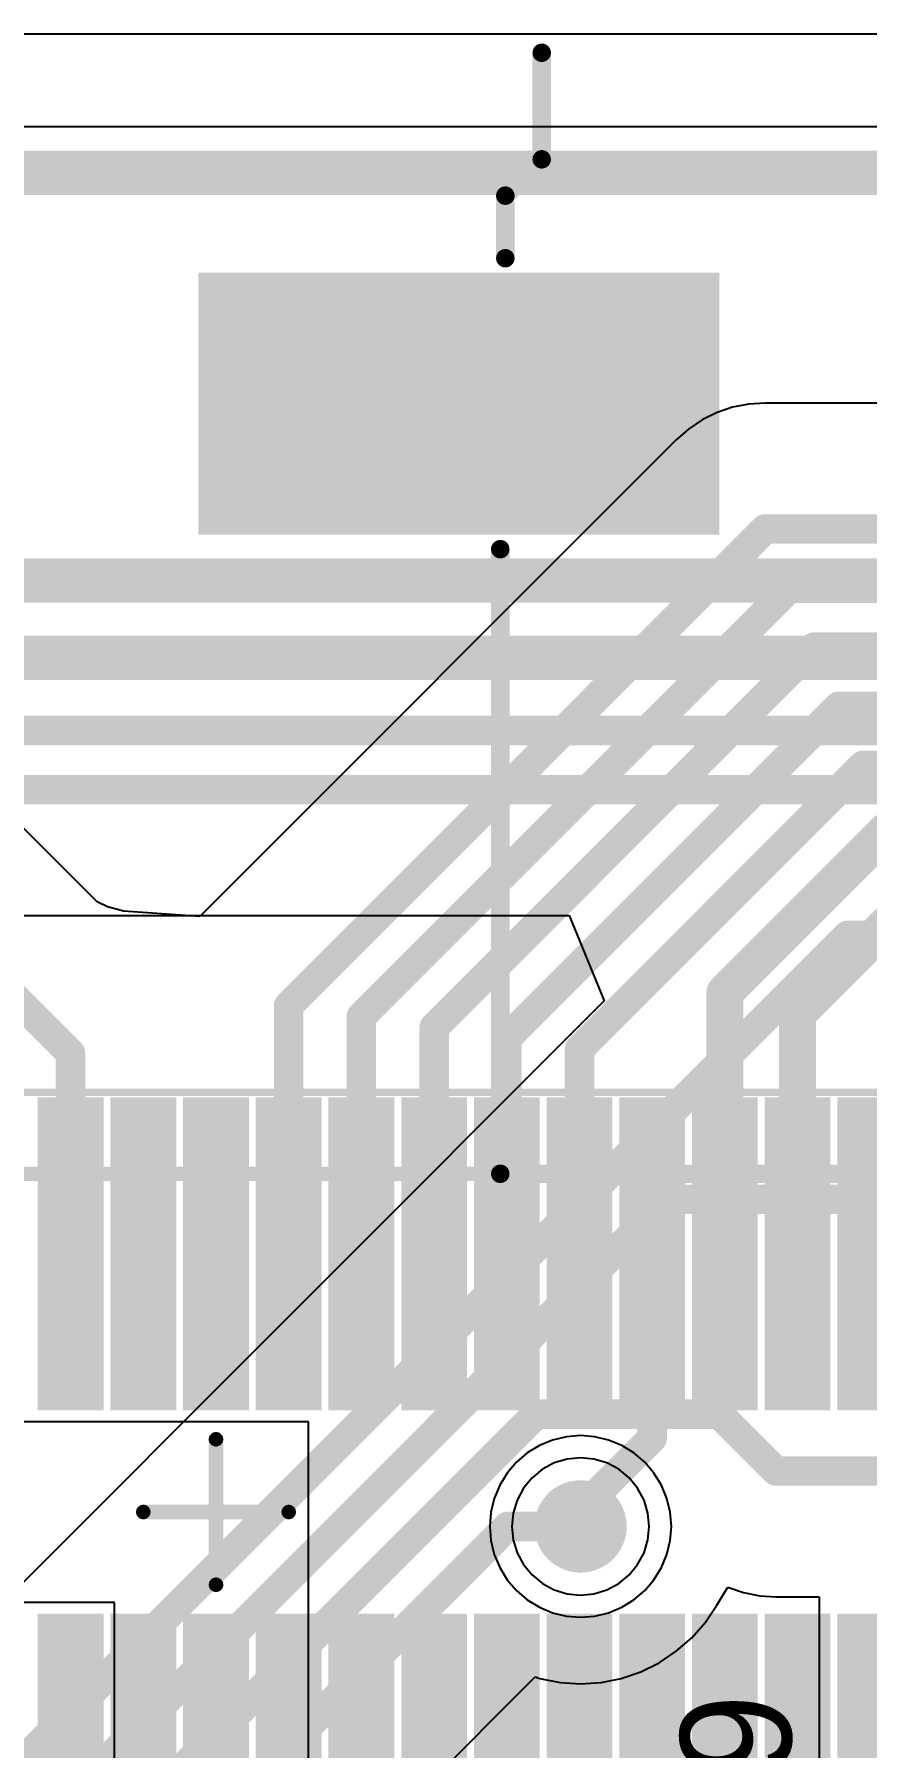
# Model space of a CAD drawing. Header units: millimetres. Extents: x 5.97 to 14.78, y 3.86 to 11.35.
# Drawn here: x 10.6358 to 10.8612, y 7.9662 to 8.43 of the extents above; entities that cross this region are included whole.
import ezdxf

# ---------------------------------------------------------------- set-up
doc = ezdxf.new("R2010")
doc.units = ezdxf.units.MM
doc.header["$MEASUREMENT"] = 0
for name, color, linetype in [('BottomLayer', 5, 'Continuous'), ('BottomPaste', 16, 'Continuous'), ('BottomSolder', 6, 'Continuous'), ('Mechanical13', 56, 'Continuous'), ('Mechanical15', 56, 'Continuous'), ('MidLayer1', 16, 'Continuous'), ('MidLayer2', 76, 'Continuous'), ('MultiLayer', 9, 'Continuous'), ('TopLayer', 1, 'Continuous'), ('TopOverlay', 2, 'Continuous'), ('TopPaste', 8, 'Continuous'), ('TopSolder', 216, 'Continuous')]:
    doc.layers.add(name, color=color, linetype=linetype)

# ---------------------------------------------------------------- blocks, each defined once
blk = doc.blocks.new('DF12_3_0__50DS_0_5V_86__B_132')
at = {"layer": 'BottomLayer'}
for points in [[(-0.10925, 0.18307), (-0.10925, 0.17126), (-0.03051, 0.18307), (-0.03051, 0.17126)], [(0.03051, 0.18307), (0.03051, 0.17126), (0.10925, 0.18307), (0.10925, 0.17126)], [(-0.10925, 0.16339), (-0.10925, 0.15157), (-0.03051, 0.16339), (-0.03051, 0.15157)], [(0.03051, 0.16339), (0.03051, 0.15157), (0.10925, 0.16339), (0.10925, 0.15157)], [(-0.10925, 0.1437), (-0.10925, 0.13189), (-0.03051, 0.1437), (-0.03051, 0.13189)], [(0.03051, 0.1437), (0.03051, 0.13189), (0.10925, 0.1437), (0.10925, 0.13189)], [(-0.10925, 0.12402), (-0.10925, 0.1122), (-0.03051, 0.12402), (-0.03051, 0.1122)], [(0.03051, 0.12402), (0.03051, 0.1122), (0.10925, 0.12402), (0.10925, 0.1122)], [(-0.10925, 0.10433), (-0.10925, 0.09252), (-0.03051, 0.10433), (-0.03051, 0.09252)], [(0.03051, 0.10433), (0.03051, 0.09252), (0.10925, 0.10433), (0.10925, 0.09252)], [(-0.10925, 0.08465), (-0.10925, 0.07283), (-0.03051, 0.08465), (-0.03051, 0.07283)], [(0.03051, 0.08465), (0.03051, 0.07283), (0.10925, 0.08465), (0.10925, 0.07283)], [(-0.10925, 0.06496), (-0.10925, 0.05315), (-0.03051, 0.06496), (-0.03051, 0.05315)], [(0.03051, 0.06496), (0.03051, 0.05315), (0.10925, 0.06496), (0.10925, 0.05315)], [(-0.10925, 0.04528), (-0.10925, 0.03346), (-0.03051, 0.04528), (-0.03051, 0.03346)], [(0.03051, 0.04528), (0.03051, 0.03346), (0.10925, 0.04528), (0.10925, 0.03346)], [(-0.10925, 0.02559), (-0.10925, 0.01378), (-0.03051, 0.02559), (-0.03051, 0.01378)], [(0.03051, 0.02559), (0.03051, 0.01378), (0.10925, 0.02559), (0.10925, 0.01378)], [(-0.10925, 0.00591), (-0.10925, -0.00591), (-0.03051, 0.00591), (-0.03051, -0.00591)], [(0.03051, 0.00591), (0.03051, -0.00591), (0.10925, 0.00591), (0.10925, -0.00591)], [(-0.10925, -0.01378), (-0.10925, -0.02559), (-0.03051, -0.01378), (-0.03051, -0.02559)], [(0.03051, -0.01378), (0.03051, -0.02559), (0.10925, -0.01378), (0.10925, -0.02559)], [(-0.10925, -0.03346), (-0.10925, -0.04528), (-0.03051, -0.03346), (-0.03051, -0.04528)], [(0.03051, -0.03346), (0.03051, -0.04528), (0.10925, -0.03346), (0.10925, -0.04528)]]:
    blk.add_solid(points, dxfattribs=at)
at = {"layer": 'BottomPaste'}
for points in [[(-0.11225, 0.18607), (-0.11225, 0.16826), (-0.02751, 0.18607), (-0.02751, 0.16826)], [(0.02751, 0.18607), (0.02751, 0.16826), (0.11225, 0.18607), (0.11225, 0.16826)], [(-0.11225, 0.16639), (-0.11225, 0.14857), (-0.02751, 0.16639), (-0.02751, 0.14857)], [(0.02751, 0.16639), (0.02751, 0.14857), (0.11225, 0.16639), (0.11225, 0.14857)], [(-0.11225, 0.1467), (-0.11225, 0.12889), (-0.02751, 0.1467), (-0.02751, 0.12889)], [(0.02751, 0.1467), (0.02751, 0.12889), (0.11225, 0.1467), (0.11225, 0.12889)], [(-0.11225, 0.12702), (-0.11225, 0.1092), (-0.02751, 0.12702), (-0.02751, 0.1092)], [(0.02751, 0.12702), (0.02751, 0.1092), (0.11225, 0.12702), (0.11225, 0.1092)], [(-0.11225, 0.10733), (-0.11225, 0.08952), (-0.02751, 0.10733), (-0.02751, 0.08952)], [(0.02751, 0.10733), (0.02751, 0.08952), (0.11225, 0.10733), (0.11225, 0.08952)], [(-0.11225, 0.08765), (-0.11225, 0.06983), (-0.02751, 0.08765), (-0.02751, 0.06983)], [(0.02751, 0.08765), (0.02751, 0.06983), (0.11225, 0.08765), (0.11225, 0.06983)], [(-0.11225, 0.06796), (-0.11225, 0.05015), (-0.02751, 0.06796), (-0.02751, 0.05015)], [(0.02751, 0.06796), (0.02751, 0.05015), (0.11225, 0.06796), (0.11225, 0.05015)], [(-0.11225, 0.04828), (-0.11225, 0.03046), (-0.02751, 0.04828), (-0.02751, 0.03046)], [(0.02751, 0.04828), (0.02751, 0.03046), (0.11225, 0.04828), (0.11225, 0.03046)], [(-0.11225, 0.02859), (-0.11225, 0.01078), (-0.02751, 0.02859), (-0.02751, 0.01078)], [(0.02751, 0.02859), (0.02751, 0.01078), (0.11225, 0.02859), (0.11225, 0.01078)], [(-0.11225, 0.00891), (-0.11225, -0.00891), (-0.02751, 0.00891), (-0.02751, -0.00891)], [(0.02751, 0.00891), (0.02751, -0.00891), (0.11225, 0.00891), (0.11225, -0.00891)], [(-0.11225, -0.01078), (-0.11225, -0.02859), (-0.02751, -0.01078), (-0.02751, -0.02859)], [(0.02751, -0.01078), (0.02751, -0.02859), (0.11225, -0.01078), (0.11225, -0.02859)], [(-0.11225, -0.03046), (-0.11225, -0.04828), (-0.02751, -0.03046), (-0.02751, -0.04828)], [(0.02751, -0.03046), (0.02751, -0.04828), (0.11225, -0.03046), (0.11225, -0.04828)]]:
    blk.add_solid(points, dxfattribs=at)
at = {"layer": 'BottomSolder'}
for points in [[(-0.11175, 0.18557), (-0.11175, 0.16876), (-0.02801, 0.18557), (-0.02801, 0.16876)], [(0.02801, 0.18557), (0.02801, 0.16876), (0.11175, 0.18557), (0.11175, 0.16876)], [(-0.11175, 0.16589), (-0.11175, 0.14907), (-0.02801, 0.16589), (-0.02801, 0.14907)], [(0.02801, 0.16589), (0.02801, 0.14907), (0.11175, 0.16589), (0.11175, 0.14907)], [(-0.11175, 0.1462), (-0.11175, 0.12939), (-0.02801, 0.1462), (-0.02801, 0.12939)], [(0.02801, 0.1462), (0.02801, 0.12939), (0.11175, 0.1462), (0.11175, 0.12939)], [(-0.11175, 0.12652), (-0.11175, 0.1097), (-0.02801, 0.12652), (-0.02801, 0.1097)], [(0.02801, 0.12652), (0.02801, 0.1097), (0.11175, 0.12652), (0.11175, 0.1097)], [(-0.11175, 0.10683), (-0.11175, 0.09002), (-0.02801, 0.10683), (-0.02801, 0.09002)], [(0.02801, 0.10683), (0.02801, 0.09002), (0.11175, 0.10683), (0.11175, 0.09002)], [(-0.11175, 0.08715), (-0.11175, 0.07033), (-0.02801, 0.08715), (-0.02801, 0.07033)], [(0.02801, 0.08715), (0.02801, 0.07033), (0.11175, 0.08715), (0.11175, 0.07033)], [(-0.11175, 0.06746), (-0.11175, 0.05065), (-0.02801, 0.06746), (-0.02801, 0.05065)], [(0.02801, 0.06746), (0.02801, 0.05065), (0.11175, 0.06746), (0.11175, 0.05065)], [(-0.11175, 0.04778), (-0.11175, 0.03096), (-0.02801, 0.04778), (-0.02801, 0.03096)], [(0.02801, 0.04778), (0.02801, 0.03096), (0.11175, 0.04778), (0.11175, 0.03096)], [(-0.11175, 0.02809), (-0.11175, 0.01128), (-0.02801, 0.02809), (-0.02801, 0.01128)], [(0.02801, 0.02809), (0.02801, 0.01128), (0.11175, 0.02809), (0.11175, 0.01128)], [(-0.11175, 0.00841), (-0.11175, -0.00841), (-0.02801, 0.00841), (-0.02801, -0.00841)], [(0.02801, 0.00841), (0.02801, -0.00841), (0.11175, 0.00841), (0.11175, -0.00841)], [(-0.11175, -0.01128), (-0.11175, -0.02809), (-0.02801, -0.01128), (-0.02801, -0.02809)], [(0.02801, -0.01128), (0.02801, -0.02809), (0.11175, -0.01128), (0.11175, -0.02809)], [(-0.11175, -0.03096), (-0.11175, -0.04778), (-0.02801, -0.03096), (-0.02801, -0.04778)], [(0.02801, -0.03096), (0.02801, -0.04778), (0.11175, -0.03096), (0.11175, -0.04778)]]:
    blk.add_solid(points, dxfattribs=at)
at = {"layer": 'Mechanical13', "const_width": 0.00394}
blk.add_lwpolyline([(-0.09154, 0.29134), (-0.09154, -0.29134)], dxfattribs=at)
at = {"layer": 'Mechanical15'}
for points, const_width in [([(-0.11358, 0.30118), (-0.11358, -0.30118)], 0.00197), ([(0, 0.01969), (0, -0.01969)], 0.00394), ([(-0.01969, 0), (0.01969, 0)], 0.00394)]:
    blk.add_lwpolyline(points, dxfattribs=dict(at, const_width=const_width))
at = {"layer": 'Mechanical15', "const_width": 0.00197}
for points in [[(-0.00098, 0.01969, 1), (0.00098, 0.01969, 1)], [(-0.02067, 0, 1), (-0.0187, 0, 1)], [(0.0187, 0, 1), (0.02067, 0, 1)], [(-0.00098, -0.01969, 1), (0.00098, -0.01969, 1)]]:
    blk.add_lwpolyline(points, format="xyb", close=True, dxfattribs=at)
blk = doc.blocks.new('M_____43045_0610_164')
at = {"layer": 'TopLayer'}
blk.add_solid([(0.67717, -0.03248), (0.67717, 0.03248), (0.54213, -0.03248), (0.54213, 0.03248)], dxfattribs=at)
at = {"layer": 'TopOverlay', "const_width": 0.005}
for points in [[(0.59843, 0.20844), (0.49606, 0.20844)], [(0.59843, 0.20844), (0.59843, 0.03937)], [(0.59706, -0.03937), (0.59706, -0.05631)], [(0.59706, -0.05631), (0.58721, -0.06615)], [(0.58721, -0.06615), (0.58721, -0.095)]]:
    blk.add_lwpolyline(points, dxfattribs=at)
at = {"layer": 'TopOverlay', "const_width": 0.0025}
for points in [[(0.59718, 0.20844, 1), (0.59968, 0.20844, 1)], [(0.59718, 0.20844, 1), (0.59968, 0.20844, 1)], [(0.59718, 0.03937, 1), (0.59968, 0.03937, 1)], [(0.59581, -0.03937, 1), (0.59831, -0.03937, 1)], [(0.59581, -0.05631, 1), (0.59831, -0.05631, 1)], [(0.59581, -0.05631, 1), (0.59831, -0.05631, 1)], [(0.58596, -0.06615, 1), (0.58846, -0.06615, 1)], [(0.58596, -0.06615, 1), (0.58846, -0.06615, 1)], [(0.58596, -0.095, 1), (0.58846, -0.095, 1)]]:
    blk.add_lwpolyline(points, format="xyb", close=True, dxfattribs=at)
at = {"layer": 'TopPaste'}
blk.add_solid([(0.68017, -0.03548), (0.68017, 0.03548), (0.53913, -0.03548), (0.53913, 0.03548)], dxfattribs=at)
at = {"layer": 'TopSolder'}
blk.add_solid([(0.67967, -0.03498), (0.67967, 0.03498), (0.53963, -0.03498), (0.53963, 0.03498)], dxfattribs=at)

msp = doc.modelspace()

# ---------------------------------------------------------------- linework, layer by layer
at = {"layer": 'BottomLayer'}
for p, q in [((10.0561, 8.405), (11.62796, 8.405)), ((10.82927, 8.32989), (10.8249, 8.32902)), ((10.83372, 8.33018), (10.82927, 8.32989)), ((11.15372, 8.33018), (10.83372, 8.33018)), ((10.81668, 8.32561), (10.81298, 8.32314)), ((10.82068, 8.32758), (10.81668, 8.32561)), ((10.8249, 8.32902), (10.82068, 8.32758)), ((10.81298, 8.32314), (10.80963, 8.3202)), ((10.80963, 8.3202), (10.68059, 8.19116)), ((10.6528, 8.1952), (10.63169, 8.21631)), ((10.65561, 8.19381), (10.6528, 8.1952)), ((10.65993, 8.19263), (10.65561, 8.19381)), ((10.68059, 8.19116), (10.65993, 8.19263)), ((10.47624, 8.05451), (10.71, 8.05451)), ((10.71, 8.05451), (10.71, 7.93)), ((10.65754, 8.00549), (10.47624, 8.00549)), ((10.65754, 7.93), (10.65754, 8.00549))]:
    msp.add_line(p, q, dxfattribs=at)
for points, const_width in [([(10.70469, 8.16707), (10.83372, 8.2961)], 0.008), ([(10.83372, 8.2961), (11.15372, 8.2961)], 0.008), ([(10.72437, 8.16413), (10.84035, 8.2801)], 0.008), ([(10.84035, 8.2801), (11.14709, 8.2801)], 0.008), ([(10.74406, 8.16118), (10.84698, 8.2641)], 0.008), ([(10.84698, 8.2641), (11.14047, 8.2641)], 0.008), ([(10.76374, 8.15824), (10.8536, 8.2481)], 0.008), ([(10.8536, 8.2481), (11.13384, 8.2481)], 0.008), ([(10.78343, 8.1553), (10.86023, 8.2321)], 0.008), ([(10.86023, 8.2321), (11.12721, 8.2321)], 0.008), ([(10.8228, 8.17063), (10.86727, 8.2151)], 0.01), ([(10.84248, 8.16486), (10.87473, 8.1971)], 0.01), ([(10.6076, 8.19222), (10.64563, 8.15418)], 0.008), ([(10.8228, 8.09988), (10.8228, 8.17063)], 0.01), ([(10.70469, 8.09988), (10.70469, 8.16707)], 0.008), ([(10.72437, 8.09988), (10.72437, 8.16413)], 0.008), ([(10.84248, 8.09988), (10.84248, 8.16486)], 0.01), ([(10.74406, 8.09988), (10.74406, 8.16118)], 0.008), ([(10.76374, 8.09988), (10.76374, 8.15824)], 0.008), ([(10.78343, 8.09988), (10.78343, 8.1553)], 0.008), ([(10.64563, 8.09988), (10.64563, 8.15418)], 0.008), ([(10.80311, 8.05002), (10.80311, 8.09988)], 0.008), ([(10.78372, 8.03063), (10.80311, 8.05002)], 0.008), ([(10.78372, 8.0261), (10.78372, 8.03063)], 0.008)]:
    msp.add_lwpolyline(points, dxfattribs=dict(at, const_width=const_width))
for points, const_width in [([(10.83172, 8.2961, 1), (10.83572, 8.2961, 1)], 0.004), ([(10.83172, 8.2961, 1), (10.83572, 8.2961, 1)], 0.004), ([(10.83835, 8.2801, 1), (10.84235, 8.2801, 1)], 0.004), ([(10.83835, 8.2801, 1), (10.84235, 8.2801, 1)], 0.004), ([(10.84498, 8.2641, 1), (10.84898, 8.2641, 1)], 0.004), ([(10.84498, 8.2641, 1), (10.84898, 8.2641, 1)], 0.004), ([(10.8516, 8.2481, 1), (10.8556, 8.2481, 1)], 0.004), ([(10.8516, 8.2481, 1), (10.8556, 8.2481, 1)], 0.004), ([(10.85823, 8.2321, 1), (10.86223, 8.2321, 1)], 0.004), ([(10.85823, 8.2321, 1), (10.86223, 8.2321, 1)], 0.004), ([(10.8203, 8.17063, 1), (10.8253, 8.17063, 1)], 0.005), ([(10.8203, 8.17063, 1), (10.8253, 8.17063, 1)], 0.005), ([(10.70269, 8.16707, 1), (10.70669, 8.16707, 1)], 0.004), ([(10.70269, 8.16707, 1), (10.70669, 8.16707, 1)], 0.004), ([(10.72237, 8.16413, 1), (10.72637, 8.16413, 1)], 0.004), ([(10.72237, 8.16413, 1), (10.72637, 8.16413, 1)], 0.004), ([(10.83998, 8.16486, 1), (10.84498, 8.16486, 1)], 0.005), ([(10.83998, 8.16486, 1), (10.84498, 8.16486, 1)], 0.005), ([(10.74206, 8.16118, 1), (10.74606, 8.16118, 1)], 0.004), ([(10.74206, 8.16118, 1), (10.74606, 8.16118, 1)], 0.004), ([(10.76174, 8.15824, 1), (10.76574, 8.15824, 1)], 0.004), ([(10.76174, 8.15824, 1), (10.76574, 8.15824, 1)], 0.004), ([(10.78143, 8.1553, 1), (10.78543, 8.1553, 1)], 0.004), ([(10.78143, 8.1553, 1), (10.78543, 8.1553, 1)], 0.004), ([(10.64363, 8.15418, 1), (10.64763, 8.15418, 1)], 0.004), ([(10.64363, 8.15418, 1), (10.64763, 8.15418, 1)], 0.004), ([(10.64363, 8.09988, 1), (10.64763, 8.09988, 1)], 0.004), ([(10.70269, 8.09988, 1), (10.70669, 8.09988, 1)], 0.004), ([(10.72237, 8.09988, 1), (10.72637, 8.09988, 1)], 0.004), ([(10.74206, 8.09988, 1), (10.74606, 8.09988, 1)], 0.004), ([(10.76174, 8.09988, 1), (10.76574, 8.09988, 1)], 0.004), ([(10.78143, 8.09988, 1), (10.78543, 8.09988, 1)], 0.004), ([(10.80111, 8.09988, 1), (10.80511, 8.09988, 1)], 0.004), ([(10.8203, 8.09988, 1), (10.8253, 8.09988, 1)], 0.005), ([(10.83998, 8.09988, 1), (10.84498, 8.09988, 1)], 0.005), ([(10.80111, 8.05002, 1), (10.80511, 8.05002, 1)], 0.004), ([(10.80111, 8.05002, 1), (10.80511, 8.05002, 1)], 0.004), ([(10.77747, 8.0261, 1), (10.78997, 8.0261, 1)], 0.0125), ([(10.78172, 8.03063, 1), (10.78572, 8.03063, 1)], 0.004), ([(10.78172, 8.03063, 1), (10.78572, 8.03063, 1)], 0.004), ([(10.78172, 8.0261, 1), (10.78572, 8.0261, 1)], 0.004)]:
    msp.add_lwpolyline(points, format="xyb", close=True, dxfattribs=dict(at, const_width=const_width))
at = {"layer": 'MidLayer1'}
for p, q in [((8.785, 8.405), (11.645, 8.405)), ((10.77661, 8.04328), (10.77339, 8.04156)), ((10.78009, 8.04434), (10.77661, 8.04328)), ((10.78372, 8.04469), (10.78009, 8.04434)), ((10.78735, 8.04434), (10.78372, 8.04469)), ((10.79083, 8.04328), (10.78735, 8.04434)), ((10.79405, 8.04156), (10.79083, 8.04328)), ((10.77058, 8.03925), (10.76826, 8.03643)), ((10.77339, 8.04156), (10.77058, 8.03925)), ((10.79687, 8.03925), (10.79405, 8.04156)), ((10.79918, 8.03643), (10.79687, 8.03925)), ((10.76655, 8.03322), (10.76549, 8.02973)), ((10.76826, 8.03643), (10.76655, 8.03322)), ((10.8009, 8.03322), (10.79918, 8.03643)), ((10.80195, 8.02973), (10.8009, 8.03322)), ((10.76549, 8.02973), (10.76513, 8.0261)), ((10.80231, 8.0261), (10.80195, 8.02973)), ((10.76513, 8.0261), (10.76549, 8.02248)), ((10.80195, 8.02248), (10.80231, 8.0261)), ((10.76549, 8.02248), (10.76655, 8.01899)), ((10.8009, 8.01899), (10.80195, 8.02248)), ((10.76655, 8.01899), (10.76826, 8.01578)), ((10.76826, 8.01578), (10.77058, 8.01296)), ((10.79687, 8.01296), (10.79918, 8.01578)), ((10.79918, 8.01578), (10.8009, 8.01899)), ((10.77058, 8.01296), (10.77339, 8.01065)), ((10.77339, 8.01065), (10.77661, 8.00893)), ((10.79083, 8.00893), (10.79405, 8.01065)), ((10.79405, 8.01065), (10.79687, 8.01296)), ((10.77661, 8.00893), (10.78009, 8.00787)), ((10.78009, 8.00787), (10.78372, 8.00751)), ((10.78372, 8.00751), (10.78735, 8.00787)), ((10.78735, 8.00787), (10.79083, 8.00893))]:
    msp.add_line(p, q, dxfattribs=at)
at = {"layer": 'MidLayer1', "const_width": 0.0125}
msp.add_lwpolyline([(10.77747, 8.0261, 1), (10.78997, 8.0261, 1)], format="xyb", close=True, dxfattribs=at)
at = {"layer": 'MidLayer2'}
for p, q in [((8.785, 8.405), (11.645, 8.405)), ((10.77256, 8.048), (10.76928, 8.04599)), ((10.77613, 8.04948), (10.77256, 8.048)), ((10.77988, 8.05038), (10.77613, 8.04948)), ((10.78372, 8.05068), (10.77988, 8.05038)), ((10.78757, 8.05038), (10.78372, 8.05068)), ((10.79131, 8.04948), (10.78757, 8.05038)), ((10.79488, 8.048), (10.79131, 8.04948)), ((10.79817, 8.04599), (10.79488, 8.048)), ((10.76634, 8.04348), (10.76384, 8.04055)), ((10.76928, 8.04599), (10.76634, 8.04348)), ((10.8011, 8.04348), (10.79817, 8.04599)), ((10.8036, 8.04055), (10.8011, 8.04348)), ((10.76384, 8.04055), (10.76182, 8.03726)), ((10.80562, 8.03726), (10.8036, 8.04055)), ((10.76035, 8.0337), (10.75945, 8.02995)), ((10.76182, 8.03726), (10.76035, 8.0337)), ((10.80709, 8.0337), (10.80562, 8.03726)), ((10.80799, 8.02995), (10.80709, 8.0337)), ((10.75945, 8.02995), (10.75914, 8.0261)), ((10.8083, 8.0261), (10.80799, 8.02995)), ((10.75914, 8.0261), (10.75945, 8.02226)), ((10.80799, 8.02226), (10.8083, 8.0261)), ((10.75945, 8.02226), (10.76035, 8.01851)), ((10.80709, 8.01851), (10.80799, 8.02226)), ((10.76035, 8.01851), (10.76182, 8.01495)), ((10.76182, 8.01495), (10.76384, 8.01166)), ((10.8036, 8.01166), (10.80562, 8.01495)), ((10.80562, 8.01495), (10.80709, 8.01851)), ((10.76384, 8.01166), (10.76634, 8.00873)), ((10.8011, 8.00873), (10.8036, 8.01166)), ((10.76634, 8.00873), (10.76928, 8.00622)), ((10.76928, 8.00622), (10.77256, 8.00421)), ((10.79488, 8.00421), (10.79817, 8.00622)), ((10.79817, 8.00622), (10.8011, 8.00873)), ((10.77256, 8.00421), (10.77613, 8.00273)), ((10.77613, 8.00273), (10.77988, 8.00183)), ((10.77988, 8.00183), (10.78372, 8.00153)), ((10.78372, 8.00153), (10.78757, 8.00183)), ((10.78757, 8.00183), (10.79131, 8.00273)), ((10.79131, 8.00273), (10.79488, 8.00421))]:
    msp.add_line(p, q, dxfattribs=at)
at = {"layer": 'MidLayer2', "const_width": 0.0125}
msp.add_lwpolyline([(10.77747, 8.0261, 1), (10.78997, 8.0261, 1)], format="xyb", close=True, dxfattribs=at)
at = {"layer": 'MultiLayer'}
for p, q in [((11.695, 8.43), (8.735, 8.43)), ((8.785, 8.405), (11.645, 8.405))]:
    msp.add_line(p, q, dxfattribs=at)
at = {"layer": 'MultiLayer', "const_width": 0.0125}
msp.add_lwpolyline([(10.77747, 8.0261, 1), (10.78997, 8.0261, 1)], format="xyb", close=True, dxfattribs=at)
at = {"layer": 'TopLayer'}
for p, q in [((10.59547, 8.19145), (10.78059, 8.19145)), ((10.78059, 8.19145), (10.79015, 8.16835)), ((10.79015, 8.16835), (10.56595, 7.94414)), ((10.82061, 8.00481), (10.82362, 8.00962)), ((10.82362, 8.00962), (10.82785, 8.00819)), ((10.82785, 8.00819), (10.83222, 8.00732)), ((10.83222, 8.00732), (10.83667, 8.00703)), ((10.83667, 8.00703), (10.84832, 8.00703)), ((10.84832, 8.00703), (10.84832, 7.87946)), ((10.81751, 8.00018), (10.82061, 8.00481)), ((10.80965, 7.99231), (10.81384, 7.99599)), ((10.81384, 7.99599), (10.81751, 8.00018)), ((10.80502, 7.98922), (10.80965, 7.99231)), ((10.79474, 7.98496), (10.80002, 7.98675)), ((10.80002, 7.98675), (10.80502, 7.98922)), ((10.64579, 7.85974), (10.77145, 7.98539)), ((10.77145, 7.98539), (10.7727, 7.98496)), ((10.7727, 7.98496), (10.77816, 7.98388)), ((10.77816, 7.98388), (10.78372, 7.98351)), ((10.78372, 7.98351), (10.78928, 7.98388)), ((10.78928, 7.98388), (10.79474, 7.98496))]:
    msp.add_line(p, q, dxfattribs=at)
for points, const_width in [([(10.06748, 8.39248), (11.10324, 8.39248)], 0.012), ([(9.92884, 8.28213), (11.18277, 8.28213)], 0.012), ([(9.93622, 8.26122), (11.17539, 8.26122)], 0.012), ([(10.57473, 8.24152), (11.16963, 8.24152)], 0.008), ([(10.58135, 8.22552), (11.163, 8.22552)], 0.008), ([(10.56372, 7.89373), (10.85609, 8.1861)], 0.008), ([(10.85609, 8.1861), (10.98245, 8.1861)], 0.008), ([(10.57972, 7.8871), (10.80726, 8.11465)], 0.008), ([(10.80726, 8.11465), (10.90332, 8.11465)], 0.008), ([(10.59572, 7.88048), (10.77174, 8.0565)], 0.008), ([(10.77174, 8.0565), (10.82127, 8.0565)], 0.008), ([(10.82127, 8.0565), (10.83667, 8.0411)], 0.008), ([(10.83667, 8.0411), (11.09372, 8.0411)], 0.008), ([(10.61172, 7.87385), (10.76398, 8.0261)], 0.008), ([(10.76398, 8.0261), (10.78372, 8.0261)], 0.008)]:
    msp.add_lwpolyline(points, dxfattribs=dict(at, const_width=const_width))
for points, const_width in [([(10.85409, 8.1861, 1), (10.85809, 8.1861, 1)], 0.004), ([(10.85409, 8.1861, 1), (10.85809, 8.1861, 1)], 0.004), ([(10.80526, 8.11465, 1), (10.80926, 8.11465, 1)], 0.004), ([(10.80526, 8.11465, 1), (10.80926, 8.11465, 1)], 0.004), ([(10.76974, 8.0565, 1), (10.77374, 8.0565, 1)], 0.004), ([(10.76974, 8.0565, 1), (10.77374, 8.0565, 1)], 0.004), ([(10.81927, 8.0565, 1), (10.82327, 8.0565, 1)], 0.004), ([(10.81927, 8.0565, 1), (10.82327, 8.0565, 1)], 0.004), ([(10.83467, 8.0411, 1), (10.83867, 8.0411, 1)], 0.004), ([(10.83467, 8.0411, 1), (10.83867, 8.0411, 1)], 0.004), ([(10.77747, 8.0261, 1), (10.78997, 8.0261, 1)], 0.0125), ([(10.76198, 8.0261, 1), (10.76598, 8.0261, 1)], 0.004), ([(10.76198, 8.0261, 1), (10.76598, 8.0261, 1)], 0.004), ([(10.78172, 8.0261, 1), (10.78572, 8.0261, 1)], 0.004)]:
    msp.add_lwpolyline(points, format="xyb", close=True, dxfattribs=dict(at, const_width=const_width))

# ---------------------------------------------------------------- block references
for name, p, rotation in [('M_____43045_0610_164', (11.36041, 8.33), 180), ('DF12_3_0__50DS_0_5V_86__B_132', (10.685, 8.03), 270)]:
    msp.add_blockref(name, p, dxfattribs=dict(rotation=rotation))

# ---------------------------------------------------------------- texts
at = {"layer": 'TopOverlay'}
msp.add_text('M9', height=0.03, rotation=90, dxfattribs=at).set_placement((10.84076, 7.925))

doc.saveas('drawing.dxf')
